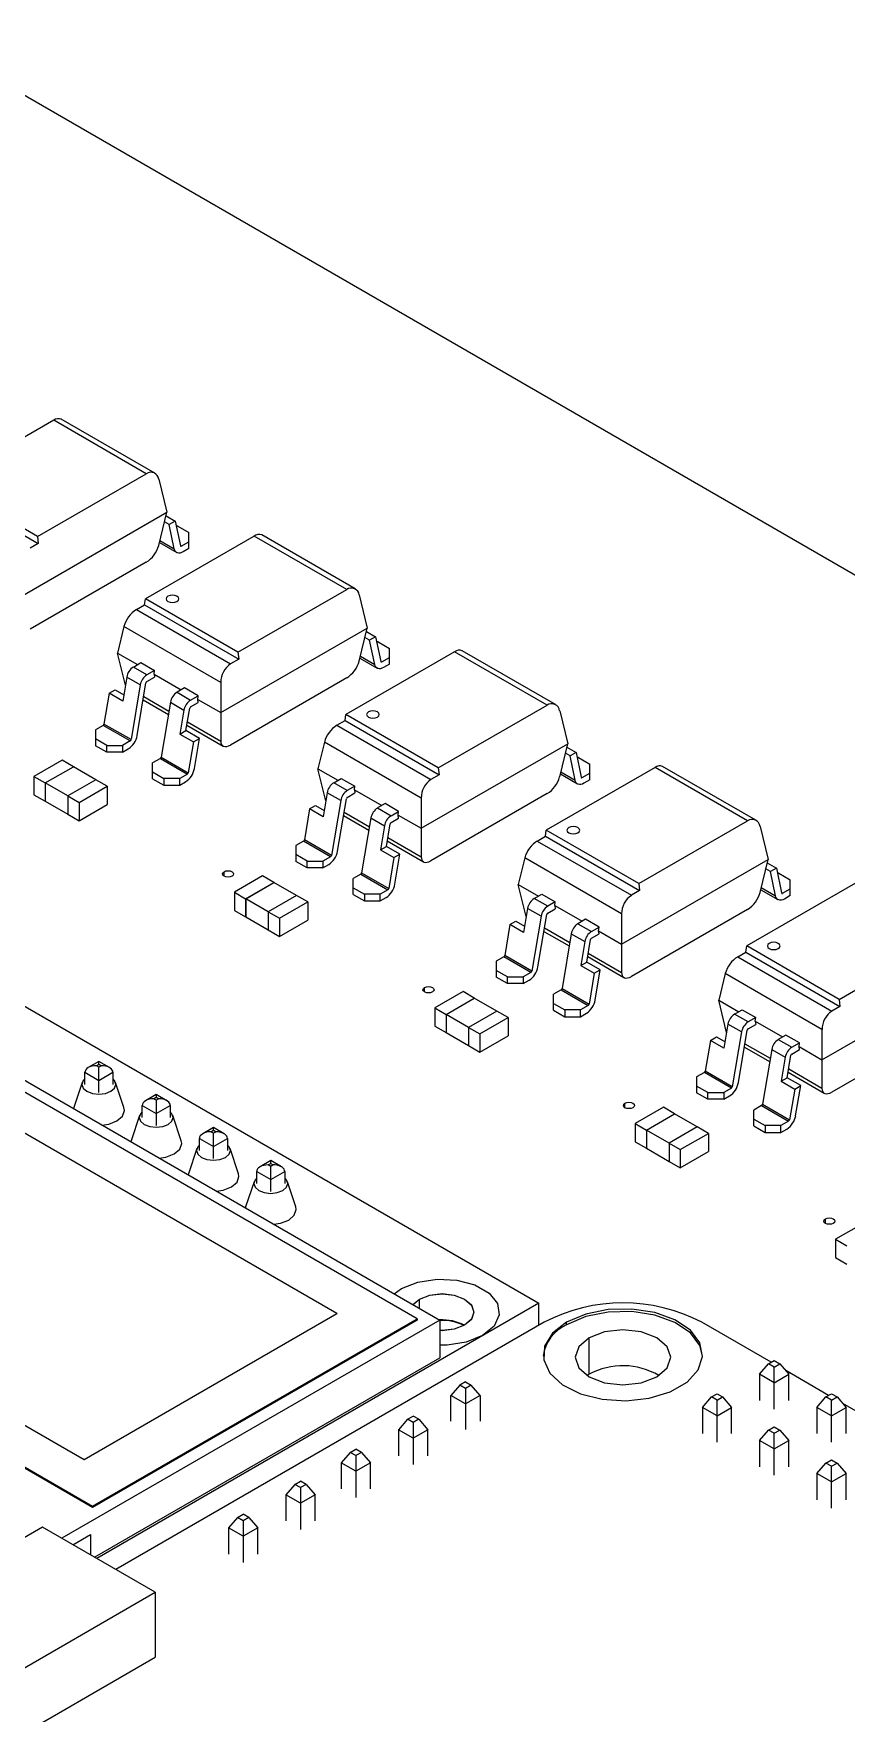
# Model space of a CAD drawing. Header units: millimetres. Extents: x -120 to 67, y -49 to 66.
# Drawn here: x -29.7 to -4.2, y 7 to 59.6 of the extents above; entities that cross this region are included whole.
import ezdxf

# ---------------------------------------------------------------- set-up
doc = ezdxf.new("R2010")
doc.units = ezdxf.units.MM

msp = doc.modelspace()

# ---------------------------------------------------------------- linework, layer by layer
at = {"color": 7, "linetype": 'Continuous', "lineweight": 25}
for p, q in [((-3.277, 42.258), (-33.382, 59.637)), ((-29.093, 47.509), (-32.506, 45.539)), ((-26.193, 45.835), (-29.093, 47.509)), ((-25.928, 45.851), (-28.858, 47.542)), ((-29.605, 43.865), (-26.193, 45.835)), ((-32.531, 45.349), (-29.58, 43.646)), ((-29.605, 43.865), (-32.506, 45.539)), ((-25.8, 45.661), (-25.547, 44.624)), ((-30.143, 41.971), (-25.547, 44.624)), ((-25.8, 43.587), (-25.547, 44.624)), ((-25.474, 44.242), (-25.62, 44.327)), ((-25.573, 44.517), (-25.286, 44.351)), ((-25.286, 44.351), (-25.474, 44.242)), ((-25.286, 44.351), (-25.123, 43.572)), ((-29.605, 43.865), (-29.58, 43.646)), ((-22.807, 43.88), (-26.22, 41.91)), ((-25.763, 43.74), (-25.315, 43.481)), ((-25.315, 43.481), (-25.474, 44.242)), ((-25.208, 44.191), (-25.252, 44.191)), ((-25.208, 44.191), (-24.854, 43.987)), ((-24.854, 43.489), (-24.854, 43.987)), ((-19.906, 42.206), (-22.807, 43.88)), ((-19.642, 42.222), (-22.572, 43.913)), ((-29.58, 43.646), (-29.836, 43.498)), ((-25.778, 43.675), (-25.238, 43.363)), ((-25.124, 43.579), (-25.095, 43.562)), ((-25.095, 43.562), (-24.854, 43.701)), ((-24.854, 43.489), (-25.038, 43.383)), ((-26.193, 43.058), (-29.836, 40.955)), ((-23.319, 40.236), (-19.906, 42.206)), ((-26.5, 41.573), (-26.245, 41.72)), ((-26.245, 41.72), (-26.22, 41.91)), ((-26.245, 41.72), (-23.294, 40.017)), ((-23.319, 40.236), (-26.22, 41.91)), ((-19.513, 42.032), (-19.261, 40.995)), ((-26.5, 41.573), (-23.55, 39.87)), ((-26.893, 41.044), (-27.096, 40.211)), ((-23.857, 39.291), (-26.893, 41.044)), ((-23.857, 38.342), (-19.261, 40.995)), ((-19.513, 39.958), (-19.261, 40.995)), ((-19.187, 40.614), (-19.333, 40.698)), ((-19.287, 40.888), (-18.999, 40.722)), ((-18.999, 40.722), (-19.187, 40.614)), ((-19.028, 39.852), (-19.187, 40.614)), ((-18.999, 40.722), (-18.837, 39.943)), ((-27.096, 40.211), (-26.467, 39.848)), ((-26.85, 39.201), (-27.096, 40.211)), ((-23.319, 40.236), (-23.294, 40.017)), ((-16.521, 40.251), (-19.934, 38.281)), ((-19.492, 40.046), (-18.952, 39.734)), ((-19.476, 40.111), (-19.028, 39.852)), ((-18.922, 40.562), (-18.966, 40.562)), ((-18.922, 40.562), (-18.568, 40.358)), ((-18.809, 39.933), (-18.568, 40.072)), ((-18.568, 39.86), (-18.568, 40.358)), ((-13.62, 38.577), (-16.521, 40.251)), ((-13.356, 38.593), (-16.285, 40.284)), ((-26.599, 39.771), (-26.362, 39.909)), ((-26.175, 39.526), (-26.599, 39.771)), ((-26.362, 39.909), (-25.937, 39.664)), ((-25.937, 39.664), (-26.175, 39.526)), ((-25.95, 39.55), (-25.937, 39.664)), ((-25.95, 39.55), (-25.095, 39.056)), ((-25.95, 39.55), (-25.937, 39.451)), ((-23.294, 40.017), (-23.55, 39.87)), ((-18.838, 39.95), (-18.809, 39.933)), ((-18.568, 39.86), (-18.752, 39.754)), ((-27.358, 38.95), (-27.17, 39.059)), ((-27.17, 39.059), (-26.9, 38.903)), ((-26.807, 39.458), (-26.933, 38.706)), ((-26.382, 39.213), (-26.807, 39.458)), ((-26.382, 39.213), (-26.672, 37.494)), ((-26.48, 37.624), (-26.203, 39.272)), ((-26.175, 39.314), (-25.937, 39.451)), ((-24.99, 39.117), (-25.227, 38.979)), ((-24.566, 38.872), (-24.99, 39.117)), ((-23.857, 39.291), (-23.857, 37.451)), ((-19.906, 39.43), (-23.55, 37.326)), ((-27.358, 38.95), (-27.52, 37.983)), ((-26.933, 38.706), (-27.358, 38.95)), ((-26.292, 38.74), (-25.499, 38.282)), ((-26.274, 38.846), (-25.482, 38.388)), ((-25.435, 38.666), (-25.724, 36.947)), ((-25.435, 38.666), (-25.011, 38.421)), ((-25.227, 38.979), (-24.803, 38.735)), ((-24.949, 37.777), (-24.831, 38.481)), ((-24.803, 38.735), (-24.566, 38.872)), ((-24.803, 38.522), (-24.566, 38.659)), ((-24.579, 38.758), (-24.566, 38.872)), ((-24.579, 38.758), (-23.857, 38.342)), ((-24.566, 38.659), (-24.579, 38.758)), ((-17.033, 36.607), (-13.62, 38.577)), ((-27.548, 37.942), (-27.789, 37.803)), ((-26.699, 37.452), (-27.548, 37.942)), ((-26.672, 37.494), (-27.52, 37.983)), ((-25.011, 38.421), (-25.137, 37.669)), ((-24.92, 37.948), (-23.785, 37.293)), ((-24.903, 38.054), (-23.857, 37.451)), ((-20.214, 37.944), (-19.958, 38.091)), ((-20.214, 37.944), (-17.264, 36.241)), ((-19.958, 38.091), (-19.934, 38.281)), ((-19.958, 38.091), (-17.008, 36.388)), ((-17.033, 36.607), (-19.934, 38.281)), ((-13.227, 38.403), (-12.975, 37.366)), ((-27.789, 37.803), (-27.789, 37.305)), ((-27.435, 37.313), (-27.789, 37.517)), ((-26.699, 37.452), (-26.94, 37.313)), ((-25.137, 37.669), (-24.949, 37.777)), ((-25.137, 37.669), (-24.713, 37.424)), ((-24.525, 37.532), (-24.949, 37.777)), ((-24.713, 37.424), (-24.876, 36.457)), ((-24.713, 37.424), (-24.525, 37.532)), ((-24.684, 36.587), (-24.525, 37.532)), ((-20.607, 37.415), (-20.81, 36.582)), ((-17.571, 35.662), (-20.607, 37.415)), ((-27.435, 37.1), (-27.789, 37.305)), ((-27.435, 37.313), (-26.94, 37.313)), ((-27.435, 37.1), (-27.435, 37.313)), ((-26.94, 37.1), (-27.435, 37.1)), ((-26.94, 37.313), (-26.94, 37.1)), ((-26.94, 37.1), (-26.757, 37.207)), ((-25.752, 36.905), (-25.993, 36.766)), ((-25.752, 36.905), (-24.903, 36.415)), ((-25.724, 36.947), (-24.876, 36.457)), ((-17.571, 34.713), (-12.975, 37.366)), ((-13.227, 36.329), (-12.975, 37.366)), ((-12.901, 36.985), (-13.047, 37.069)), ((-13.001, 37.259), (-12.713, 37.093)), ((-12.713, 37.093), (-12.901, 36.985)), ((-12.742, 36.223), (-12.901, 36.985)), ((-12.713, 37.093), (-12.551, 36.314)), ((-12.636, 36.933), (-12.68, 36.933)), ((-12.636, 36.933), (-12.282, 36.729)), ((-28.832, 36.85), (-29.716, 36.339)), ((-29.362, 36.135), (-28.478, 36.645)), ((-29.361, 36.135), (-28.479, 36.644)), ((-28.478, 36.645), (-28.832, 36.85)), ((-27.773, 36.236), (-28.479, 36.644)), ((-28.478, 36.645), (-28.478, 36.644)), ((-25.993, 36.268), (-25.993, 36.766)), ((-25.993, 36.48), (-25.639, 36.276)), ((-24.903, 36.415), (-25.144, 36.276)), ((-20.81, 36.582), (-20.18, 36.219)), ((-20.564, 35.572), (-20.81, 36.582)), ((-17.008, 36.388), (-17.264, 36.241)), ((-17.033, 36.607), (-17.008, 36.388)), ((-10.235, 36.622), (-13.647, 34.652)), ((-13.206, 36.417), (-12.666, 36.105)), ((-13.19, 36.482), (-12.742, 36.223)), ((-12.523, 36.304), (-12.282, 36.443)), ((-12.282, 36.231), (-12.282, 36.729)), ((-7.334, 34.948), (-10.235, 36.622)), ((-7.069, 34.964), (-9.999, 36.656)), ((-29.716, 36.339), (-29.362, 36.135)), ((-29.716, 36.339), (-29.716, 35.768)), ((-29.362, 36.135), (-29.362, 35.564)), ((-29.361, 36.135), (-29.361, 35.564)), ((-28.655, 35.727), (-29.361, 36.135)), ((-27.771, 36.237), (-28.655, 35.727)), ((-28.301, 35.523), (-27.418, 36.033)), ((-27.418, 36.033), (-27.771, 36.237)), ((-27.418, 36.033), (-27.418, 35.462)), ((-25.993, 36.268), (-25.639, 36.064)), ((-25.144, 36.276), (-25.639, 36.276)), ((-25.639, 36.276), (-25.639, 36.064)), ((-25.639, 36.064), (-25.144, 36.064)), ((-25.144, 36.064), (-25.144, 36.276)), ((-25.144, 36.064), (-24.96, 36.17)), ((-20.52, 35.829), (-20.647, 35.077)), ((-20.096, 35.584), (-20.52, 35.829)), ((-20.313, 36.142), (-20.076, 36.28)), ((-19.889, 35.898), (-20.313, 36.142)), ((-20.076, 36.28), (-19.651, 36.035)), ((-19.651, 36.035), (-19.889, 35.898)), ((-19.664, 35.921), (-19.651, 36.035)), ((-19.664, 35.921), (-18.809, 35.427)), ((-19.664, 35.921), (-19.651, 35.822)), ((-12.552, 36.321), (-12.523, 36.304)), ((-12.282, 36.231), (-12.466, 36.125)), ((-29.716, 35.768), (-29.362, 35.564)), ((-29.362, 35.564), (-29.361, 35.564)), ((-29.361, 35.564), (-28.655, 35.156)), ((-28.655, 35.727), (-28.301, 35.523)), ((-28.655, 35.727), (-28.655, 35.155)), ((-28.301, 35.523), (-28.301, 34.951)), ((-28.301, 34.951), (-27.418, 35.462)), ((-21.071, 35.321), (-21.234, 34.355)), ((-21.071, 35.321), (-20.883, 35.43)), ((-20.647, 35.077), (-21.071, 35.321)), ((-20.883, 35.43), (-20.614, 35.274)), ((-20.096, 35.584), (-20.386, 33.865)), ((-20.194, 33.995), (-19.916, 35.643)), ((-19.889, 35.685), (-19.651, 35.822)), ((-18.704, 35.488), (-18.941, 35.351)), ((-18.941, 35.351), (-18.517, 35.106)), ((-18.279, 35.243), (-18.704, 35.488)), ((-17.571, 35.662), (-17.571, 33.822)), ((-13.62, 35.801), (-17.264, 33.697)), ((-28.655, 35.155), (-28.301, 34.951)), ((-20.006, 35.111), (-19.213, 34.653)), ((-19.988, 35.217), (-19.195, 34.759)), ((-19.149, 35.037), (-19.438, 33.318)), ((-19.149, 35.037), (-18.724, 34.792)), ((-18.724, 34.792), (-18.851, 34.04)), ((-18.663, 34.148), (-18.545, 34.852)), ((-18.517, 35.106), (-18.279, 35.243)), ((-18.517, 34.893), (-18.279, 35.03)), ((-18.292, 35.129), (-18.279, 35.243)), ((-18.292, 35.129), (-17.571, 34.713)), ((-18.279, 35.03), (-18.292, 35.129)), ((-10.747, 32.978), (-7.334, 34.948)), ((-6.941, 34.774), (-6.689, 33.737)), ((-21.262, 34.313), (-21.503, 34.174)), ((-20.413, 33.823), (-21.262, 34.313)), ((-20.386, 33.865), (-21.234, 34.355)), ((-18.634, 34.319), (-17.499, 33.664)), ((-18.616, 34.425), (-17.571, 33.822)), ((-13.928, 34.315), (-13.672, 34.462)), ((-13.928, 34.315), (-10.978, 32.612)), ((-13.672, 34.462), (-13.647, 34.652)), ((-13.672, 34.462), (-10.722, 32.759)), ((-10.747, 32.978), (-13.647, 34.652)), ((-21.503, 34.174), (-21.503, 33.676)), ((-21.149, 33.684), (-21.503, 33.888)), ((-20.413, 33.823), (-20.654, 33.684)), ((-18.851, 34.04), (-18.663, 34.148)), ((-18.851, 34.04), (-18.427, 33.795)), ((-18.239, 33.903), (-18.663, 34.148)), ((-18.427, 33.795), (-18.59, 32.828)), ((-18.427, 33.795), (-18.239, 33.903)), ((-18.398, 32.958), (-18.239, 33.903)), ((-14.321, 33.786), (-14.524, 32.953)), ((-11.285, 32.033), (-14.321, 33.786)), ((-11.285, 31.084), (-6.689, 33.737)), ((-6.941, 32.701), (-6.689, 33.737)), ((-23.751, 33.21), (-23.751, 33.353)), ((-22.546, 33.221), (-23.43, 32.71)), ((-22.192, 33.016), (-22.546, 33.221)), ((-21.149, 33.472), (-21.503, 33.676)), ((-21.149, 33.684), (-20.654, 33.684)), ((-21.149, 33.472), (-21.149, 33.684)), ((-20.654, 33.472), (-21.149, 33.472)), ((-20.654, 33.684), (-20.654, 33.472)), ((-20.654, 33.472), (-20.47, 33.578)), ((-19.466, 33.276), (-19.707, 33.137)), ((-19.466, 33.276), (-18.617, 32.786)), ((-19.438, 33.318), (-18.59, 32.828)), ((-6.615, 33.356), (-6.761, 33.44)), ((-6.715, 33.63), (-6.427, 33.464)), ((-6.427, 33.464), (-6.615, 33.356)), ((-6.456, 32.594), (-6.615, 33.356)), ((-6.427, 33.464), (-6.264, 32.685)), ((-6.349, 33.304), (-6.394, 33.304)), ((-6.349, 33.304), (-5.996, 33.1)), ((-23.43, 32.71), (-23.43, 32.139)), ((-23.43, 32.71), (-23.076, 32.506)), ((-23.076, 32.506), (-22.192, 33.016)), ((-23.075, 32.506), (-22.193, 33.015)), ((-21.486, 32.607), (-22.193, 33.015)), ((-22.192, 33.016), (-22.192, 33.015)), ((-19.707, 32.639), (-19.707, 33.137)), ((-19.707, 32.851), (-19.353, 32.647)), ((-18.617, 32.786), (-18.858, 32.647)), ((-14.524, 32.953), (-13.894, 32.59)), ((-14.278, 31.943), (-14.524, 32.953)), ((-10.722, 32.759), (-10.978, 32.612)), ((-10.747, 32.978), (-10.722, 32.759)), ((-3.948, 32.993), (-7.361, 31.023)), ((-6.92, 32.788), (-6.38, 32.476)), ((-6.904, 32.853), (-6.456, 32.594)), ((-6.266, 32.692), (-6.237, 32.675)), ((-6.237, 32.675), (-5.996, 32.814)), ((-5.996, 32.602), (-5.996, 33.1)), ((-23.43, 32.139), (-23.076, 31.935)), ((-23.076, 32.506), (-23.076, 31.935)), ((-22.369, 32.098), (-23.075, 32.506)), ((-23.075, 32.506), (-23.075, 31.935)), ((-21.485, 32.608), (-22.369, 32.098)), ((-22.015, 31.894), (-21.131, 32.404)), ((-21.131, 32.404), (-21.485, 32.608)), ((-21.131, 32.404), (-21.131, 31.833)), ((-19.707, 32.639), (-19.353, 32.435)), ((-19.353, 32.647), (-19.353, 32.435)), ((-18.858, 32.647), (-19.353, 32.647)), ((-19.353, 32.435), (-18.858, 32.435)), ((-18.858, 32.435), (-18.858, 32.647)), ((-18.858, 32.435), (-18.674, 32.541)), ((-14.234, 32.2), (-14.361, 31.448)), ((-13.81, 31.955), (-14.234, 32.2)), ((-14.027, 32.514), (-13.789, 32.651)), ((-13.603, 32.269), (-14.027, 32.514)), ((-13.789, 32.651), (-13.365, 32.406)), ((-13.365, 32.406), (-13.603, 32.269)), ((-13.603, 32.056), (-13.365, 32.193)), ((-13.378, 32.292), (-13.365, 32.406)), ((-13.378, 32.292), (-12.522, 31.798)), ((-13.378, 32.292), (-13.365, 32.193)), ((-7.334, 32.172), (-10.978, 30.068)), ((-5.996, 32.602), (-6.18, 32.496)), ((-23.076, 31.935), (-23.075, 31.935)), ((-23.075, 31.935), (-22.369, 31.527)), ((-22.369, 32.098), (-22.369, 31.526)), ((-22.369, 32.098), (-22.015, 31.894)), ((-22.015, 31.894), (-22.015, 31.322)), ((-22.015, 31.322), (-21.131, 31.833)), ((-14.785, 31.693), (-14.948, 30.726)), ((-14.785, 31.693), (-14.597, 31.801)), ((-14.361, 31.448), (-14.785, 31.693)), ((-14.597, 31.801), (-14.328, 31.646)), ((-13.81, 31.955), (-14.099, 30.236)), ((-13.908, 30.366), (-13.63, 32.015)), ((-12.418, 31.859), (-12.655, 31.722)), ((-12.655, 31.722), (-12.231, 31.477)), ((-11.993, 31.614), (-12.418, 31.859)), ((-12.231, 31.477), (-11.993, 31.614)), ((-12.006, 31.5), (-11.993, 31.614)), ((-11.285, 32.033), (-11.285, 30.193)), ((-22.369, 31.526), (-22.015, 31.322)), ((-13.72, 31.482), (-12.927, 31.025)), ((-13.702, 31.588), (-12.909, 31.131)), ((-12.863, 31.408), (-13.152, 29.689)), ((-12.863, 31.408), (-12.438, 31.164)), ((-12.438, 31.164), (-12.565, 30.411)), ((-12.377, 30.519), (-12.259, 31.223)), ((-12.231, 31.264), (-11.993, 31.402)), ((-12.006, 31.5), (-11.285, 31.084)), ((-11.993, 31.402), (-12.006, 31.5)), ((-4.461, 29.349), (-1.048, 31.319)), ((-32.756, 30.719), (-13.876, 19.82)), ((-14.976, 30.684), (-15.216, 30.545)), ((-14.127, 30.194), (-14.976, 30.684)), ((-14.099, 30.236), (-14.948, 30.726)), ((-12.348, 30.69), (-11.213, 30.035)), ((-12.33, 30.796), (-11.285, 30.193)), ((-7.642, 30.686), (-7.386, 30.833)), ((-7.642, 30.686), (-4.691, 28.983)), ((-7.386, 30.833), (-7.361, 31.023)), ((-7.386, 30.833), (-4.436, 29.13)), ((-4.461, 29.349), (-7.361, 31.023)), ((-35.726, 30.107), (-16.987, 19.29)), ((-15.216, 30.545), (-15.216, 30.047)), ((-14.863, 30.055), (-15.216, 30.259)), ((-14.863, 29.843), (-15.216, 30.047)), ((-14.863, 29.843), (-14.863, 30.055)), ((-14.863, 30.055), (-14.368, 30.055)), ((-14.127, 30.194), (-14.368, 30.055)), ((-14.368, 30.055), (-14.368, 29.843)), ((-12.565, 30.411), (-12.377, 30.519)), ((-12.565, 30.411), (-12.141, 30.166)), ((-11.953, 30.274), (-12.377, 30.519)), ((-12.141, 30.166), (-12.303, 29.199)), ((-12.141, 30.166), (-11.953, 30.274)), ((-12.112, 29.329), (-11.953, 30.274)), ((-8.035, 30.157), (-8.237, 29.324)), ((-4.999, 28.404), (-8.035, 30.157)), ((-4.999, 27.455), (-0.403, 30.108)), ((-17.694, 19.331), (-35.726, 29.74)), ((-17.465, 29.581), (-17.465, 29.724)), ((-16.259, 29.592), (-17.143, 29.081)), ((-15.906, 29.388), (-16.259, 29.592)), ((-14.368, 29.843), (-14.863, 29.843)), ((-14.368, 29.843), (-14.184, 29.949)), ((-13.18, 29.647), (-13.42, 29.508)), ((-13.42, 29.01), (-13.42, 29.508)), ((-13.18, 29.647), (-12.331, 29.157)), ((-13.152, 29.689), (-12.303, 29.199)), ((-17.143, 29.081), (-16.79, 28.877)), ((-17.143, 29.081), (-17.143, 28.51)), ((-16.79, 28.877), (-15.906, 29.388)), ((-16.789, 28.877), (-15.907, 29.386)), ((-15.199, 28.979), (-16.083, 28.469)), ((-15.2, 28.979), (-15.907, 29.386)), ((-15.906, 29.388), (-15.906, 29.386)), ((-14.845, 28.775), (-15.199, 28.979)), ((-13.42, 29.222), (-13.067, 29.018)), ((-13.42, 29.01), (-13.067, 28.806)), ((-13.067, 29.018), (-13.067, 28.806)), ((-12.572, 29.018), (-13.067, 29.018)), ((-12.331, 29.157), (-12.572, 29.018)), ((-12.572, 28.806), (-12.572, 29.018)), ((-8.237, 29.324), (-7.608, 28.961)), ((-7.991, 28.314), (-8.237, 29.324)), ((-7.741, 28.885), (-7.503, 29.022)), ((-7.503, 29.022), (-7.079, 28.777)), ((-4.436, 29.13), (-4.691, 28.983)), ((-4.461, 29.349), (-4.436, 29.13)), ((-17.143, 28.51), (-16.79, 28.306)), ((-16.79, 28.877), (-16.79, 28.306)), ((-16.083, 28.469), (-16.789, 28.877)), ((-16.789, 28.877), (-16.789, 28.306)), ((-16.083, 28.469), (-16.083, 27.898)), ((-16.083, 28.469), (-15.729, 28.265)), ((-15.729, 28.265), (-14.845, 28.775)), ((-14.845, 28.775), (-14.845, 28.204)), ((-13.067, 28.806), (-12.572, 28.806)), ((-12.572, 28.806), (-12.388, 28.912)), ((-7.948, 28.571), (-8.075, 27.819)), ((-7.524, 28.327), (-7.948, 28.571)), ((-7.316, 28.64), (-7.741, 28.885)), ((-7.079, 28.777), (-7.316, 28.64)), ((-7.316, 28.427), (-7.079, 28.565)), ((-7.092, 28.663), (-7.079, 28.777)), ((-7.092, 28.663), (-6.236, 28.169)), ((-7.092, 28.663), (-7.079, 28.565)), ((-1.048, 28.543), (-4.691, 26.439)), ((-20.212, 19.494), (-35.457, 28.295)), ((-16.79, 28.306), (-16.789, 28.306)), ((-16.789, 28.306), (-16.083, 27.898)), ((-15.729, 28.265), (-15.729, 27.693)), ((-15.729, 27.693), (-14.845, 28.204)), ((-8.499, 28.064), (-8.662, 27.097)), ((-8.499, 28.064), (-8.311, 28.172)), ((-8.075, 27.819), (-8.499, 28.064)), ((-8.311, 28.172), (-8.041, 28.017)), ((-7.524, 28.327), (-7.813, 26.607)), ((-7.621, 26.737), (-7.344, 28.386)), ((-7.416, 27.959), (-6.623, 27.502)), ((-6.131, 28.23), (-6.369, 28.093)), ((-6.369, 28.093), (-5.945, 27.848)), ((-5.707, 27.985), (-6.131, 28.23)), ((-5.945, 27.848), (-5.707, 27.985)), ((-5.72, 27.871), (-5.707, 27.985)), ((-4.999, 28.404), (-4.999, 26.564)), ((-27.679, 27.401), (-28.013, 27.208)), ((-27.344, 27.208), (-27.679, 27.401)), ((-27.679, 27.315), (-27.679, 27.401)), ((-16.083, 27.898), (-15.729, 27.693)), ((-7.434, 27.853), (-6.641, 27.396)), ((-6.576, 27.78), (-6.866, 26.06)), ((-6.576, 27.78), (-6.152, 27.535)), ((-6.152, 27.535), (-6.279, 26.782)), ((-6.091, 26.89), (-5.972, 27.594)), ((-5.945, 27.635), (-5.707, 27.773)), ((-5.72, 27.871), (-4.999, 27.455)), ((-5.707, 27.773), (-5.72, 27.871)), ((-28.119, 27.061), (-27.679, 26.807)), ((-28.119, 26.682), (-28.119, 27.061)), ((-27.759, 27.269), (-27.679, 27.315)), ((-27.679, 27.222), (-27.759, 27.269)), ((-27.679, 27.315), (-27.598, 27.269)), ((-27.598, 27.269), (-27.679, 27.222)), ((-27.679, 26.428), (-27.679, 27.222)), ((-27.679, 26.807), (-27.238, 27.061)), ((-27.238, 27.061), (-27.238, 26.682)), ((-8.689, 27.055), (-8.93, 26.916)), ((-8.93, 26.916), (-8.93, 26.418)), ((-7.841, 26.565), (-8.689, 27.055)), ((-7.813, 26.607), (-8.662, 27.097)), ((-6.279, 26.782), (-6.091, 26.89)), ((-5.666, 26.646), (-6.091, 26.89)), ((-6.062, 27.061), (-4.927, 26.406)), ((-6.044, 27.167), (-4.999, 26.564)), ((-28.201, 26.741), (-28.464, 25.953)), ((-26.893, 25.953), (-27.156, 26.741)), ((-25.882, 26.364), (-26.217, 26.171)), ((-25.548, 26.171), (-25.882, 26.364)), ((-25.882, 26.364), (-25.882, 26.278)), ((-8.577, 26.426), (-8.93, 26.63)), ((-8.577, 26.214), (-8.93, 26.418)), ((-8.577, 26.214), (-8.577, 26.426)), ((-8.577, 26.426), (-8.082, 26.426)), ((-7.841, 26.565), (-8.082, 26.426)), ((-8.082, 26.426), (-8.082, 26.214)), ((-6.279, 26.782), (-5.854, 26.537)), ((-5.854, 26.537), (-6.017, 25.57)), ((-5.854, 26.537), (-5.666, 26.646)), ((-5.825, 25.7), (-5.666, 26.646)), ((-28.464, 25.953), (-28.473, 25.92)), ((-26.323, 26.024), (-25.882, 25.77)), ((-26.323, 25.646), (-26.323, 26.024)), ((-25.963, 26.232), (-25.882, 26.278)), ((-25.882, 26.185), (-25.963, 26.232)), ((-25.882, 26.278), (-25.802, 26.232)), ((-25.802, 26.232), (-25.882, 26.185)), ((-25.882, 26.185), (-25.882, 25.392)), ((-25.882, 25.77), (-25.442, 26.024)), ((-25.442, 26.024), (-25.442, 25.646)), ((-11.179, 25.952), (-11.179, 26.095)), ((-9.973, 25.963), (-10.857, 25.452)), ((-9.62, 25.759), (-9.973, 25.963)), ((-8.082, 26.214), (-8.577, 26.214)), ((-8.082, 26.214), (-7.898, 26.32)), ((-6.893, 26.018), (-7.134, 25.879)), ((-7.134, 25.381), (-7.134, 25.879)), ((-6.893, 26.018), (-6.045, 25.528)), ((-6.866, 26.06), (-6.017, 25.57)), ((-26.405, 25.704), (-26.668, 24.917)), ((-25.097, 24.917), (-25.36, 25.704)), ((-24.086, 25.327), (-24.421, 25.134)), ((-23.752, 25.134), (-24.086, 25.327)), ((-24.086, 25.242), (-24.086, 25.327)), ((-10.857, 25.452), (-10.504, 25.248)), ((-10.857, 25.452), (-10.857, 24.881)), ((-10.504, 25.248), (-9.62, 25.759)), ((-10.503, 25.248), (-9.62, 25.757)), ((-8.913, 25.35), (-9.797, 24.84)), ((-9.62, 25.759), (-9.62, 25.757)), ((-8.914, 25.35), (-9.62, 25.757)), ((-8.559, 25.146), (-8.913, 25.35)), ((-7.134, 25.593), (-6.781, 25.389)), ((-7.134, 25.381), (-6.781, 25.177)), ((-6.286, 25.389), (-6.781, 25.389)), ((-6.781, 25.389), (-6.781, 25.177)), ((-6.045, 25.528), (-6.286, 25.389)), ((-6.286, 25.177), (-6.286, 25.389)), ((-26.668, 24.917), (-26.677, 24.883)), ((-24.527, 24.987), (-24.086, 24.733)), ((-24.527, 24.609), (-24.527, 24.987)), ((-24.167, 25.195), (-24.086, 25.242)), ((-24.086, 25.148), (-24.167, 25.195)), ((-24.086, 25.242), (-24.006, 25.195)), ((-24.006, 25.195), (-24.086, 25.148)), ((-24.086, 24.355), (-24.086, 25.148)), ((-24.086, 24.733), (-23.646, 24.987)), ((-23.646, 24.987), (-23.646, 24.609)), ((-10.857, 24.881), (-10.504, 24.677)), ((-10.504, 25.248), (-10.504, 24.677)), ((-9.797, 24.84), (-10.503, 25.248)), ((-10.503, 25.248), (-10.503, 24.677)), ((-9.797, 24.84), (-9.797, 24.269)), ((-9.797, 24.84), (-9.443, 24.636)), ((-9.443, 24.636), (-8.559, 25.146)), ((-8.559, 25.146), (-8.559, 24.575)), ((-6.781, 25.177), (-6.286, 25.177)), ((-6.286, 25.177), (-6.102, 25.283)), ((-24.609, 24.667), (-24.872, 23.88)), ((-23.301, 23.88), (-23.564, 24.667)), ((-22.29, 24.291), (-22.625, 24.097)), ((-21.955, 24.097), (-22.29, 24.291)), ((-22.29, 24.205), (-22.29, 24.291)), ((-10.504, 24.677), (-10.503, 24.677)), ((-10.503, 24.677), (-9.797, 24.269)), ((-9.797, 24.269), (-9.443, 24.064)), ((-9.443, 24.636), (-9.443, 24.064)), ((-9.443, 24.064), (-8.559, 24.575)), ((-45.908, 23.862), (-27.877, 13.453)), ((-27.877, 13.412), (-45.908, 23.821)), ((-43.391, 23.715), (-28.145, 14.914)), ((-24.872, 23.88), (-24.881, 23.847)), ((-22.73, 23.951), (-22.29, 23.697)), ((-22.73, 23.572), (-22.73, 23.951)), ((-22.371, 24.158), (-22.29, 24.205)), ((-22.29, 24.111), (-22.371, 24.158)), ((-22.29, 24.205), (-22.209, 24.158)), ((-22.209, 24.158), (-22.29, 24.111)), ((-22.29, 23.318), (-22.29, 24.111)), ((-22.29, 23.697), (-21.85, 23.951)), ((-21.85, 23.951), (-21.85, 23.572)), ((-28.145, 14.906), (-43.391, 23.707)), ((-22.813, 23.63), (-23.076, 22.843)), ((-21.505, 22.843), (-21.768, 23.63)), ((-23.076, 22.843), (-23.085, 22.81)), ((-4.893, 22.323), (-4.893, 22.466)), ((-3.687, 22.334), (-4.571, 21.824)), ((-4.571, 21.824), (-4.571, 21.252)), ((-4.571, 21.824), (-4.217, 21.619)), ((-4.571, 21.252), (-4.217, 21.048)), ((-28.145, 14.914), (-20.212, 19.494)), ((-13.876, 19.82), (-27.747, 11.813)), ((-20.212, 19.494), (-20.212, 19.486)), ((-17.624, 19.657), (-17.624, 19.951)), ((-15.117, 19.535), (-15.117, 19.543)), ((-13.876, 19.133), (-13.876, 19.82)), ((-16.987, 19.29), (-28.843, 12.446)), ((-20.212, 19.486), (-28.145, 14.906)), ((-27.877, 13.453), (-17.694, 19.331)), ((-17.694, 19.29), (-27.877, 13.412)), ((-13.717, 19.225), (-27.152, 11.469)), ((-17.694, 19.331), (-17.694, 19.29)), ((-16.987, 19.29), (-16.987, 18.106)), ((-13.01, 19.143), (-13.01, 19.225)), ((-6.588, 17.967), (-8.767, 19.225)), ((-12.303, 17.592), (-12.303, 18.735)), ((-27.818, 11.854), (-16.987, 18.106)), ((-6.956, 17.591), (-6.673, 17.917)), ((-6.673, 17.917), (-6.496, 18.019)), ((-6.496, 17.815), (-6.673, 17.917)), ((-6.496, 18.019), (-6.32, 17.917)), ((-6.496, 17.815), (-6.32, 17.917)), ((-6.32, 17.917), (-6.037, 17.591)), ((-12.303, 17.592), (-12.369, 17.551)), ((-6.496, 17.325), (-6.956, 17.591)), ((-6.956, 17.591), (-6.956, 16.766)), ((-6.496, 16.501), (-6.496, 17.815)), ((-6.496, 17.325), (-6.037, 17.591)), ((-4.791, 16.93), (-6.137, 17.707)), ((-6.037, 16.766), (-6.037, 17.591)), ((-16.362, 17.251), (-16.645, 16.925)), ((-16.185, 16.659), (-16.645, 16.925)), ((-16.645, 16.122), (-16.645, 16.925)), ((-16.185, 17.353), (-16.362, 17.251)), ((-16.185, 17.149), (-16.362, 17.251)), ((-16.185, 17.353), (-16.008, 17.251)), ((-16.008, 17.251), (-16.185, 17.149)), ((-16.185, 17.149), (-16.185, 15.857)), ((-15.725, 16.925), (-16.185, 16.659)), ((-15.725, 16.925), (-16.008, 17.251)), ((-15.725, 16.925), (-15.725, 16.122)), ((-8.752, 16.554), (-8.469, 16.88)), ((-8.469, 16.88), (-8.292, 16.982)), ((-8.292, 16.778), (-8.469, 16.88)), ((-8.292, 16.982), (-8.116, 16.88)), ((-8.292, 16.778), (-8.116, 16.88)), ((-8.116, 16.88), (-7.833, 16.554)), ((-5.16, 16.554), (-4.877, 16.88)), ((-4.877, 16.88), (-4.7, 16.982)), ((-4.7, 16.778), (-4.877, 16.88)), ((-4.7, 16.982), (-4.524, 16.88)), ((-4.7, 16.778), (-4.524, 16.88)), ((-4.524, 16.88), (-4.241, 16.554)), ((-8.292, 16.288), (-8.752, 16.554)), ((-8.752, 16.554), (-8.752, 15.729)), ((-8.292, 15.464), (-8.292, 16.778)), ((-8.292, 16.288), (-7.833, 16.554)), ((-7.833, 15.729), (-7.833, 16.554)), ((-4.7, 16.288), (-5.16, 16.554)), ((-5.16, 16.554), (-5.16, 15.729)), ((-4.7, 15.464), (-4.7, 16.778)), ((-4.7, 16.288), (-4.241, 16.554)), ((-2.995, 15.893), (-4.341, 16.67)), ((-4.241, 15.729), (-4.241, 16.554)), ((-17.997, 16.178), (-18.28, 15.852)), ((-17.82, 15.586), (-18.28, 15.852)), ((-18.28, 15.852), (-18.28, 15.031)), ((-17.997, 16.178), (-17.82, 16.28)), ((-17.82, 16.076), (-17.997, 16.178)), ((-17.643, 16.178), (-17.82, 16.28)), ((-17.643, 16.178), (-17.82, 16.076)), ((-17.82, 16.076), (-17.82, 14.766)), ((-17.36, 15.852), (-17.82, 15.586)), ((-17.643, 16.178), (-17.36, 15.852)), ((-17.36, 15.031), (-17.36, 15.852)), ((-6.956, 15.517), (-6.673, 15.843)), ((-6.673, 15.843), (-6.496, 15.946)), ((-6.496, 15.741), (-6.673, 15.843)), ((-6.496, 15.946), (-6.32, 15.843)), ((-6.496, 15.741), (-6.32, 15.843)), ((-6.32, 15.843), (-6.037, 15.517)), ((-6.496, 15.252), (-6.956, 15.517)), ((-6.956, 15.517), (-6.956, 14.693)), ((-6.496, 14.427), (-6.496, 15.741)), ((-6.496, 15.252), (-6.037, 15.517)), ((-6.037, 14.693), (-6.037, 15.517)), ((-28.145, 14.914), (-28.145, 14.906)), ((-19.793, 15.142), (-20.076, 14.815)), ((-19.616, 14.55), (-20.076, 14.815)), ((-20.076, 14.815), (-20.076, 13.994)), ((-19.793, 15.142), (-19.616, 15.244)), ((-19.616, 15.039), (-19.793, 15.142)), ((-19.439, 15.142), (-19.616, 15.244)), ((-19.439, 15.142), (-19.616, 15.039)), ((-19.616, 15.039), (-19.616, 13.729)), ((-19.156, 14.815), (-19.616, 14.55)), ((-19.439, 15.142), (-19.156, 14.815)), ((-19.156, 13.994), (-19.156, 14.815)), ((-5.16, 14.48), (-4.877, 14.807)), ((-4.877, 14.807), (-4.7, 14.909)), ((-4.7, 14.705), (-4.877, 14.807)), ((-4.7, 14.909), (-4.524, 14.807)), ((-4.7, 14.705), (-4.524, 14.807)), ((-4.524, 14.807), (-4.241, 14.48)), ((-21.532, 14.137), (-21.356, 14.239)), ((-21.179, 14.137), (-21.356, 14.239)), ((-4.7, 14.215), (-5.16, 14.48)), ((-5.16, 14.48), (-5.16, 13.656)), ((-4.7, 13.39), (-4.7, 14.705)), ((-4.7, 14.215), (-4.241, 14.48)), ((-4.241, 13.656), (-4.241, 14.48)), ((-21.532, 14.137), (-21.815, 13.811)), ((-21.356, 13.545), (-21.815, 13.811)), ((-21.815, 13.811), (-21.815, 12.99)), ((-21.356, 14.035), (-21.532, 14.137)), ((-21.179, 14.137), (-21.356, 14.035)), ((-21.356, 14.035), (-21.356, 12.725)), ((-20.896, 13.811), (-21.356, 13.545)), ((-21.179, 14.137), (-20.896, 13.811)), ((-20.896, 12.99), (-20.896, 13.811)), ((-27.877, 13.412), (-27.877, 13.453)), ((-23.328, 13.101), (-23.152, 13.203)), ((-22.975, 13.101), (-23.152, 13.203)), ((-29.45, 12.796), (-35.107, 9.53)), ((-25.914, 10.755), (-29.45, 12.796)), ((-23.328, 13.101), (-23.611, 12.774)), ((-23.152, 12.509), (-23.611, 12.774)), ((-23.611, 12.774), (-23.611, 11.953)), ((-23.152, 12.998), (-23.328, 13.101)), ((-22.975, 13.101), (-23.152, 12.998)), ((-23.152, 12.998), (-23.152, 11.688)), ((-22.692, 12.774), (-23.152, 12.509)), ((-22.975, 13.101), (-22.692, 12.774)), ((-22.692, 11.953), (-22.692, 12.774)), ((-28.497, 12.246), (-27.947, 12.563)), ((-27.947, 12.563), (-27.947, 11.929)), ((-31.571, 7.489), (-25.914, 10.755)), ((-25.914, 10.755), (-25.914, 8.714)), ((-31.571, 5.448), (-25.914, 8.714))]:
    msp.add_line(p, q, dxfattribs=at)
at = {"color": 7, "linetype": 'Continuous', "lineweight": 25, "flags": 128}
for points in [[(-25.038, 43.383), (-25.086, 43.36), (-25.132, 43.347), (-25.176, 43.345), (-25.216, 43.353), (-25.251, 43.371), (-25.279, 43.399), (-25.301, 43.436), (-25.315, 43.481)], [(-25.123, 43.572), (-25.122, 43.567), (-25.119, 43.564), (-25.116, 43.561), (-25.113, 43.559), (-25.109, 43.558), (-25.105, 43.559), (-25.1, 43.56), (-25.095, 43.562)], [(-25.513, 41.992), (-25.556, 41.954), (-25.571, 41.91), (-25.556, 41.866), (-25.513, 41.828), (-25.448, 41.803), (-25.371, 41.795), (-25.295, 41.803), (-25.23, 41.828), (-25.187, 41.866), (-25.171, 41.91), (-25.187, 41.954), (-25.23, 41.992), (-25.295, 42.017), (-25.371, 42.026), (-25.448, 42.017), (-25.513, 41.992)], [(-25.513, 41.992), (-25.556, 41.954), (-25.571, 41.91), (-25.556, 41.866), (-25.513, 41.828), (-25.448, 41.803), (-25.371, 41.795), (-25.295, 41.803), (-25.23, 41.828), (-25.187, 41.866), (-25.171, 41.91), (-25.187, 41.954), (-25.23, 41.992), (-25.295, 42.017), (-25.371, 42.026), (-25.448, 42.017), (-25.513, 41.992)], [(-18.752, 39.754), (-18.8, 39.731), (-18.846, 39.718), (-18.89, 39.716), (-18.93, 39.724), (-18.964, 39.742), (-18.993, 39.77), (-19.014, 39.807), (-19.028, 39.852)], [(-18.837, 39.943), (-18.835, 39.938), (-18.833, 39.935), (-18.83, 39.932), (-18.827, 39.93), (-18.823, 39.929), (-18.819, 39.93), (-18.814, 39.931), (-18.809, 39.933)], [(-19.227, 38.363), (-19.27, 38.325), (-19.285, 38.281), (-19.27, 38.237), (-19.227, 38.2), (-19.162, 38.174), (-19.085, 38.166), (-19.009, 38.174), (-18.944, 38.2), (-18.9, 38.237), (-18.885, 38.281), (-18.9, 38.325), (-18.944, 38.363), (-19.009, 38.388), (-19.085, 38.397), (-19.162, 38.388), (-19.227, 38.363)], [(-19.227, 38.363), (-19.27, 38.325), (-19.285, 38.281), (-19.27, 38.237), (-19.227, 38.2), (-19.162, 38.174), (-19.085, 38.166), (-19.009, 38.174), (-18.944, 38.2), (-18.9, 38.237), (-18.885, 38.281), (-18.9, 38.325), (-18.944, 38.363), (-19.009, 38.388), (-19.085, 38.397), (-19.162, 38.388), (-19.227, 38.363)], [(-23.857, 37.451), (-23.852, 37.393), (-23.835, 37.345), (-23.807, 37.309), (-23.77, 37.285), (-23.724, 37.275), (-23.671, 37.279), (-23.612, 37.296), (-23.55, 37.326)], [(-12.466, 36.125), (-12.514, 36.102), (-12.56, 36.089), (-12.604, 36.087), (-12.644, 36.095), (-12.678, 36.113), (-12.707, 36.141), (-12.728, 36.178), (-12.742, 36.223)], [(-12.551, 36.314), (-12.549, 36.31), (-12.547, 36.306), (-12.544, 36.303), (-12.541, 36.301), (-12.537, 36.3), (-12.532, 36.301), (-12.528, 36.302), (-12.523, 36.304)], [(-12.94, 34.734), (-12.984, 34.696), (-12.999, 34.652), (-12.984, 34.608), (-12.94, 34.571), (-12.875, 34.546), (-12.799, 34.537), (-12.722, 34.546), (-12.658, 34.571), (-12.614, 34.608), (-12.599, 34.652), (-12.614, 34.696), (-12.658, 34.734), (-12.722, 34.759), (-12.799, 34.768), (-12.875, 34.759), (-12.94, 34.734)], [(-12.94, 34.734), (-12.984, 34.696), (-12.999, 34.652), (-12.984, 34.608), (-12.94, 34.571), (-12.875, 34.546), (-12.799, 34.537), (-12.722, 34.546), (-12.658, 34.571), (-12.614, 34.608), (-12.599, 34.652), (-12.614, 34.696), (-12.658, 34.734), (-12.722, 34.759), (-12.799, 34.768), (-12.875, 34.759), (-12.94, 34.734)], [(-17.571, 33.822), (-17.565, 33.764), (-17.549, 33.716), (-17.521, 33.68), (-17.484, 33.656), (-17.438, 33.646), (-17.384, 33.65), (-17.326, 33.667), (-17.264, 33.697)], [(-23.751, 33.353), (-23.694, 33.375), (-23.628, 33.383), (-23.561, 33.375), (-23.504, 33.353), (-23.466, 33.32), (-23.453, 33.282), (-23.466, 33.243), (-23.504, 33.21), (-23.561, 33.188), (-23.628, 33.181), (-23.694, 33.188), (-23.751, 33.21), (-23.789, 33.243), (-23.803, 33.282), (-23.789, 33.32), (-23.751, 33.353)], [(-6.264, 32.685), (-6.263, 32.681), (-6.261, 32.677), (-6.258, 32.674), (-6.254, 32.672), (-6.251, 32.671), (-6.246, 32.672), (-6.241, 32.673), (-6.237, 32.675)], [(-6.18, 32.496), (-6.227, 32.473), (-6.274, 32.46), (-6.318, 32.458), (-6.357, 32.466), (-6.392, 32.484), (-6.42, 32.512), (-6.442, 32.549), (-6.456, 32.594)], [(-6.654, 31.105), (-6.698, 31.067), (-6.713, 31.023), (-6.698, 30.979), (-6.654, 30.942), (-6.589, 30.917), (-6.513, 30.908), (-6.436, 30.917), (-6.371, 30.942), (-6.328, 30.979), (-6.313, 31.023), (-6.328, 31.067), (-6.371, 31.105), (-6.436, 31.13), (-6.513, 31.139), (-6.589, 31.13), (-6.654, 31.105)], [(-6.654, 31.105), (-6.698, 31.067), (-6.713, 31.023), (-6.698, 30.979), (-6.654, 30.942), (-6.589, 30.917), (-6.513, 30.908), (-6.436, 30.917), (-6.371, 30.942), (-6.328, 30.979), (-6.313, 31.023), (-6.328, 31.067), (-6.371, 31.105), (-6.436, 31.13), (-6.513, 31.139), (-6.589, 31.13), (-6.654, 31.105)], [(-11.285, 30.193), (-11.279, 30.135), (-11.262, 30.087), (-11.235, 30.051), (-11.197, 30.027), (-11.151, 30.017), (-11.098, 30.021), (-11.04, 30.038), (-10.978, 30.068)], [(-17.465, 29.724), (-17.408, 29.746), (-17.341, 29.754), (-17.274, 29.746), (-17.218, 29.724), (-17.18, 29.691), (-17.166, 29.653), (-17.18, 29.614), (-17.218, 29.581), (-17.274, 29.559), (-17.341, 29.552), (-17.408, 29.559), (-17.465, 29.581), (-17.503, 29.614), (-17.516, 29.653), (-17.503, 29.691), (-17.465, 29.724)], [(-27.759, 27.269), (-27.829, 27.265), (-27.897, 27.253), (-27.959, 27.234), (-28.013, 27.208), (-28.058, 27.176), (-28.091, 27.141), (-28.112, 27.102), (-28.119, 27.061)], [(-27.238, 27.061), (-27.244, 27.097), (-27.26, 27.132), (-27.287, 27.165), (-27.322, 27.194), (-27.367, 27.22), (-27.418, 27.241), (-27.475, 27.256), (-27.535, 27.265), (-27.598, 27.269)], [(-28.119, 26.855), (-28.17, 26.8), (-28.211, 26.682), (-28.17, 26.565), (-28.055, 26.465), (-27.882, 26.399), (-27.679, 26.375), (-27.475, 26.399), (-27.302, 26.465), (-27.187, 26.565), (-27.146, 26.682), (-27.187, 26.8), (-27.238, 26.855)], [(-4.999, 26.564), (-4.993, 26.506), (-4.976, 26.458), (-4.949, 26.422), (-4.911, 26.398), (-4.865, 26.388), (-4.812, 26.392), (-4.754, 26.409), (-4.691, 26.439)], [(-27.584, 25.407), (-27.372, 25.439), (-27.113, 25.539), (-26.939, 25.689), (-26.879, 25.866), (-26.893, 25.953)], [(-26.323, 25.818), (-26.374, 25.763), (-26.415, 25.646), (-26.374, 25.528), (-26.259, 25.428), (-26.086, 25.362), (-25.882, 25.338), (-25.679, 25.362), (-25.506, 25.428), (-25.391, 25.528), (-25.35, 25.646), (-25.391, 25.763), (-25.442, 25.818)], [(-25.963, 26.232), (-26.033, 26.228), (-26.101, 26.216), (-26.163, 26.197), (-26.217, 26.171), (-26.262, 26.14), (-26.295, 26.104), (-26.316, 26.065), (-26.323, 26.024)], [(-25.442, 26.024), (-25.448, 26.06), (-25.464, 26.095), (-25.49, 26.128), (-25.526, 26.158), (-25.571, 26.183), (-25.622, 26.204), (-25.679, 26.219), (-25.739, 26.229), (-25.802, 26.232)], [(-11.179, 26.095), (-11.122, 26.117), (-11.055, 26.125), (-10.988, 26.117), (-10.931, 26.095), (-10.893, 26.063), (-10.88, 26.024), (-10.893, 25.985), (-10.931, 25.952), (-10.988, 25.931), (-11.055, 25.923), (-11.122, 25.931), (-11.179, 25.952), (-11.217, 25.985), (-11.23, 26.024), (-11.217, 26.063), (-11.179, 26.095)], [(-25.788, 24.37), (-25.576, 24.402), (-25.317, 24.502), (-25.143, 24.652), (-25.082, 24.829), (-25.097, 24.917)], [(-24.527, 24.781), (-24.578, 24.726), (-24.618, 24.609), (-24.578, 24.491), (-24.463, 24.392), (-24.29, 24.325), (-24.086, 24.302), (-23.883, 24.325), (-23.71, 24.392), (-23.595, 24.491), (-23.554, 24.609), (-23.595, 24.726), (-23.646, 24.781)], [(-24.167, 25.195), (-24.237, 25.191), (-24.305, 25.179), (-24.367, 25.16), (-24.421, 25.134), (-24.466, 25.103), (-24.499, 25.067), (-24.52, 25.028), (-24.527, 24.987)], [(-23.646, 24.987), (-23.652, 25.023), (-23.668, 25.058), (-23.694, 25.091), (-23.73, 25.121), (-23.775, 25.146), (-23.826, 25.167), (-23.883, 25.182), (-23.943, 25.192), (-24.006, 25.195)], [(-23.992, 23.334), (-23.78, 23.366), (-23.521, 23.466), (-23.347, 23.615), (-23.286, 23.792), (-23.301, 23.88)], [(-22.73, 23.745), (-22.782, 23.689), (-22.822, 23.572), (-22.782, 23.454), (-22.667, 23.355), (-22.494, 23.288), (-22.29, 23.265), (-22.087, 23.288), (-21.914, 23.355), (-21.799, 23.454), (-21.758, 23.572), (-21.799, 23.689), (-21.85, 23.745)], [(-22.371, 24.158), (-22.441, 24.154), (-22.509, 24.142), (-22.571, 24.123), (-22.625, 24.097), (-22.67, 24.066), (-22.703, 24.03), (-22.724, 23.991), (-22.73, 23.951)], [(-21.85, 23.951), (-21.856, 23.987), (-21.872, 24.022), (-21.898, 24.054), (-21.934, 24.084), (-21.979, 24.11), (-22.03, 24.13), (-22.087, 24.146), (-22.147, 24.155), (-22.209, 24.158)], [(-22.196, 22.297), (-21.984, 22.329), (-21.725, 22.429), (-21.551, 22.579), (-21.49, 22.755), (-21.505, 22.843)], [(-4.893, 22.466), (-4.836, 22.488), (-4.769, 22.496), (-4.702, 22.488), (-4.645, 22.466), (-4.607, 22.434), (-4.594, 22.395), (-4.607, 22.356), (-4.645, 22.323), (-4.702, 22.302), (-4.769, 22.294), (-4.836, 22.302), (-4.893, 22.323), (-4.931, 22.356), (-4.944, 22.395), (-4.931, 22.434), (-4.893, 22.466)], [(-18.418, 20.116), (-18.189, 20.277), (-17.677, 20.484), (-17.073, 20.578), (-16.451, 20.546), (-15.884, 20.394), (-15.442, 20.139), (-15.178, 19.812), (-15.123, 19.452), (-15.285, 19.104), (-15.644, 18.808), (-16.156, 18.601), (-16.76, 18.508), (-16.987, 18.504)], [(-17.831, 19.777), (-17.624, 19.951), (-17.299, 20.076), (-16.917, 20.12), (-16.534, 20.076), (-16.21, 19.951), (-15.993, 19.764), (-15.917, 19.543), (-15.993, 19.322), (-16.21, 19.135), (-16.534, 19.009), (-16.917, 18.965), (-16.987, 18.967)], [(-17.826, 19.774), (-17.624, 19.943), (-17.299, 20.068), (-16.917, 20.112), (-16.534, 20.068), (-16.21, 19.943), (-15.993, 19.755), (-15.917, 19.535), (-15.993, 19.314), (-16.21, 19.126), (-16.534, 19.001), (-16.917, 18.957), (-16.987, 18.959)], [(-13.01, 19.225), (-13.452, 18.879), (-13.698, 18.473), (-13.726, 18.043), (-13.533, 17.627), (-13.137, 17.263), (-12.572, 16.982), (-11.889, 16.81), (-11.149, 16.762), (-10.416, 16.842), (-9.757, 17.043), (-9.231, 17.347), (-8.882, 17.728), (-8.744, 18.15), (-8.827, 18.578), (-9.125, 18.972), (-9.611, 19.298), (-10.242, 19.527), (-10.962, 19.638), (-11.707, 19.622), (-12.41, 19.48), (-13.01, 19.225)], [(-8.743, 18.164), (-8.827, 18.496), (-9.125, 18.891), (-9.611, 19.217), (-10.242, 19.445), (-10.962, 19.557), (-11.707, 19.541), (-12.41, 19.399), (-13.01, 19.143)], [(-12.303, 18.735), (-12.628, 18.454), (-12.742, 18.123), (-12.628, 17.791), (-12.303, 17.51), (-11.816, 17.323), (-11.242, 17.257), (-10.668, 17.323), (-10.181, 17.51), (-9.856, 17.791), (-9.742, 18.123), (-9.856, 18.454), (-10.181, 18.735), (-10.668, 18.923), (-11.242, 18.989), (-11.816, 18.923), (-12.303, 18.735)]]:
    msp.add_lwpolyline(points, dxfattribs=at)
at = {"color": 7, "linetype": 'Continuous', "lineweight": 25}
for centre, radius, start, end in [((-28.947, 47.327), 0.233, 67.3728, 128.6589), ((-26.049, 45.627), 0.252, 7.5999, 124.6186), ((-22.661, 43.698), 0.233, 67.3728, 128.6589), ((-26.677, 43.829), 0.91, 302.177, 344.6076), ((-19.763, 41.998), 0.252, 7.5999, 124.6186), ((-26.016, 40.802), 0.91, 122.177, 164.6076), ((-16.375, 40.069), 0.233, 67.3728, 128.6589), ((-26.344, 39.377), 0.47, 122.9275, 170.0427), ((-25.92, 39.132), 0.47, 122.9275, 170.0427), ((-23.163, 39.293), 0.694, 123.8784, 180.1411), ((-20.391, 40.2), 0.91, 302.177, 344.6076), ((-26.141, 39.262), 0.0627, 122.9275, 170.0427), ((-24.972, 38.585), 0.47, 122.9275, 170.0427), ((-24.548, 38.34), 0.47, 122.9275, 170.0427), ((-24.769, 38.47), 0.0627, 122.9275, 170.0427), ((-13.477, 38.369), 0.252, 7.5999, 124.6186), ((-27.582, 37.994), 0.0627, 302.9275, 350.0427), ((-19.729, 37.173), 0.91, 122.177, 164.6076), ((-27.097, 37.732), 0.627, 302.9275, 350.0427), ((-26.733, 37.504), 0.0627, 302.9275, 350.0427), ((-25.786, 36.957), 0.0627, 302.9275, 350.0427), ((-25.301, 36.696), 0.627, 302.9275, 350.0427), ((-24.937, 36.468), 0.0627, 302.9275, 350.0427), ((-10.089, 36.44), 0.233, 67.3728, 128.6589), ((-20.058, 35.748), 0.47, 122.9275, 170.0427), ((-19.633, 35.503), 0.47, 122.9275, 170.0427), ((-16.877, 35.664), 0.694, 123.8784, 180.1411), ((-14.105, 36.571), 0.91, 302.177, 344.6076), ((-19.855, 35.633), 0.0627, 122.9275, 170.0427), ((-18.686, 34.956), 0.47, 122.9275, 170.0427), ((-18.262, 34.711), 0.47, 122.9275, 170.0427), ((-18.483, 34.841), 0.0627, 122.9275, 170.0427), ((-7.191, 34.741), 0.252, 7.5999, 124.6186), ((-21.296, 34.365), 0.0627, 302.9275, 350.0427), ((-13.443, 33.544), 0.91, 122.177, 164.6076), ((-20.811, 34.104), 0.627, 302.9275, 350.0427), ((-20.447, 33.876), 0.0627, 302.9275, 350.0427), ((-19.5, 33.329), 0.0627, 302.9275, 350.0427), ((-19.015, 33.067), 0.627, 302.9275, 350.0427), ((-18.651, 32.839), 0.0627, 302.9275, 350.0427), ((-7.819, 32.942), 0.91, 302.177, 344.6076), ((-13.771, 32.119), 0.47, 122.9275, 170.0427), ((-13.347, 31.874), 0.47, 122.9275, 170.0427), ((-10.591, 32.035), 0.694, 123.8784, 180.1411), ((-13.569, 32.004), 0.0627, 122.9275, 170.0427), ((-12.4, 31.327), 0.47, 122.9275, 170.0427), ((-11.975, 31.082), 0.47, 122.9275, 170.0427), ((-12.197, 31.212), 0.0627, 122.9275, 170.0427), ((-15.01, 30.736), 0.0627, 302.9275, 350.0427), ((-7.157, 29.915), 0.91, 122.177, 164.6076), ((-14.525, 30.475), 0.627, 302.9275, 350.0427), ((-14.161, 30.247), 0.0627, 302.9275, 350.0427), ((-13.214, 29.7), 0.0627, 302.9275, 350.0427), ((-12.729, 29.438), 0.627, 302.9275, 350.0427), ((-12.365, 29.21), 0.0627, 302.9275, 350.0427), ((-4.304, 28.406), 0.694, 123.8784, 180.1411), ((-7.485, 28.49), 0.47, 122.9275, 170.0427), ((-7.061, 28.245), 0.47, 122.9275, 170.0427), ((-7.282, 28.375), 0.0627, 122.9275, 170.0427), ((-6.114, 27.698), 0.47, 122.9275, 170.0427), ((-5.689, 27.453), 0.47, 122.9275, 170.0427), ((-5.911, 27.583), 0.0627, 122.9275, 170.0427), ((-8.723, 27.107), 0.0627, 302.9275, 350.0427), ((-8.239, 26.846), 0.627, 302.9275, 350.0427), ((-7.875, 26.618), 0.0627, 302.9275, 350.0427), ((-6.927, 26.071), 0.0627, 302.9275, 350.0427), ((-6.442, 25.809), 0.627, 302.9275, 350.0427), ((-6.079, 25.581), 0.0627, 302.9275, 350.0427), ((-11.242, 14.448), 5.38, 62.6097, 117.3903), ((-16.908, 17.773), 1.523, 62.6935, 93.2217), ((-16.908, 17.75), 1.53, 63.4413, 92.9655), ((-12.51, 18.008), 1.24, 113.7409, 172.784), ((-11.245, 15.632), 2.227, 59.5191, 118.3476)]:
    msp.add_arc(centre, radius, start, end, dxfattribs=at)

doc.saveas('drawing.dxf')
